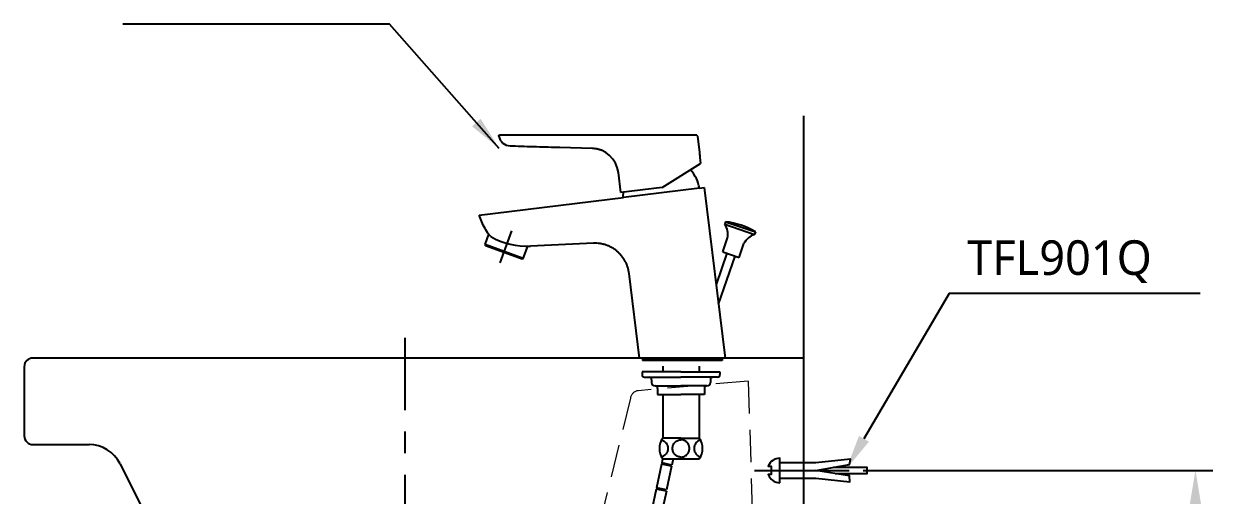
# Model space of a CAD drawing. Extents: x 7056 to 10156, y 0 to 2100.
# Drawn here: x 8967 to 9666, y 920 to 1192 of the extents above; entities that cross this region are included whole.
import ezdxf

# ---------------------------------------------------------------- set-up
doc = ezdxf.new("R2010")
doc.units = 0
doc.header["$LTSCALE"] = 50
doc.header["$MEASUREMENT"] = 0
for name, pattern in [('CENTER', [2, 1.25, -0.25, 0.25, -0.25]), ('CENTER2', [1.125, 0.75, -0.125, 0.125, -0.125]), ('HIDDEN2', [0.1875, 0.125, -0.0625])]:
    doc.linetypes.add(name, pattern=pattern)
doc.layers.get('0').update_dxf_attribs({"linetype": 'CONTINUOUS'})
doc.layers.get('DEFPOINTS').update_dxf_attribs({"linetype": 'CONTINUOUS'})
for name, color, linetype in [('1', 2, 'CENTER'), ('3', 3, 'CONTINUOUS'), ('5', 5, 'CONTINUOUS'), ('7', 7, 'CONTINUOUS'), ('DEF_LAYER_ASSEM_MEMBER', 7, 'CONTINUOUS')]:
    doc.layers.add(name, color=color, linetype=linetype)
doc.styles.get("Standard").update_dxf_attribs({"font": 'NanumGothic.ttf'})
doc.dimstyles.get("Standard").update_dxf_attribs({"dimtxt": 2.5, "dimasz": 2, "dimexe": 2, "dimexo": 1, "dimgap": 1.5, "dimtad": 1, "dimdec": 0, "dimlfac": 10, "dimrnd": 0.5, "dimzin": 0, "dimdsep": 46, "dimtxsty": 'Standard', "dimcen": 0, "dimclrt": 2, "dimadec": 0, "dimazin": 0, "dimtfac": 1, "dimtdec": 0, "dimtmove": 0, "dimatfit": 3, "dimfxl": 0, "dimtolj": 1, "dimtzin": 0, "dimarcsym": 0})

# ---------------------------------------------------------------- blocks, each defined once
blk = doc.blocks.new('*D73')
at = {"color": 3, "lineweight": -2}
for p, q in [((9451.71, 934.21), (9653.64, 934.21)), ((9643.64, 914.21), (9643.64, 607.6)), ((9643.64, 259.21), (9643.64, 565.83)), ((9425.32, 239.21), (9653.64, 239.21))]:
    blk.add_line(p, q, dxfattribs=at)
at = {"color": 3}
for points in [[(9640.31, 914.21), (9646.98, 914.21), (9643.64, 934.21)], [(9640.31, 259.21), (9646.98, 259.21), (9643.64, 239.21)]]:
    blk.add_solid(points, dxfattribs=at)
at = {"layer": 'DEFPOINTS', "color": 0}
for p in [(9443.71, 934.21), (9643.64, 934.21), (9417.32, 239.21)]:
    blk.add_point(p, dxfattribs=at)
at = {"color": 2, "insert": (9643.64, 586.71), "char_height": 20, "attachment_point": 5}
blk.add_mtext('\\A1;695', dxfattribs=at)

msp = doc.modelspace()

# ---------------------------------------------------------------- linework, layer by layer
for p, q in [((9372.33269, 1078.01963), (9371.84434, 1076.60135)), ((9371.84434, 1076.60135), (9389.05278, 1070.67601)), ((9372.33269, 1078.01963), (9389.54113, 1072.09429)), ((9389.54113, 1072.09429), (9389.05278, 1070.67601)), ((9370.67466, 1060.61099), (9373.44199, 1068.64789)), ((9380.12985, 1057.3553), (9382.89718, 1065.39221)), ((9373.03846, 1059.79706), (9366.79263, 1041.65786)), ((9368.18265, 1030.33702), (9377.76605, 1058.16922)), ((9370.67466, 1060.61099), (9380.12985, 1057.3553)), ((9417.32007, 999.21417), (9417.32007, 689.03628)), ((9389.05412, 934.21417), (9443.7085, 934.21417))]:
    msp.add_line(p, q)
at = {"ltscale": 0.5}
for p, q in [((9255.51155, 1056.81137), (9233.42877, 1064.84884)), ((9324.25595, 999.21417), (9324.25595, 997.73564)), ((9324.25595, 999.21417), (9370.38418, 999.21417)), ((9370.38418, 999.21417), (9370.38418, 997.73564))]:
    msp.add_line(p, q, dxfattribs=at)
at = {"color": 1, "linetype": 'CENTER2', "ltscale": 2}
msp.add_line((9187.33272, 631.66579), (9187.33272, 1010.99138), dxfattribs=at)
at = {"color": 2, "linetype": 'HIDDEN2', "lineweight": 0, "ltscale": 3}
for p, q in [((9385.39396, 985.83126), (9321.91524, 980.31137)), ((9385.39396, 985.83126), (9389.6727, 847.84188)), ((9317.40521, 976.08182), (9293.9878, 880.53987))]:
    msp.add_line(p, q, dxfattribs=at)
msp.add_lwpolyline([(9403.62026, 927.12486), (9403.62026, 941.30347, 0.316316832), (9396.94956, 936.61417), (9398.73243, 936.61417), (9398.73243, 931.81417), (9396.94956, 931.81417, 0.316316832)], format="xyb", close=True)
for points in [[(9403.62026, 929.71417), (9419.42644, 929.71417), (9424.49856, 929.71417), (9444.11779, 927.57747), (9443.78805, 931.08232), (9424.49856, 934.21417), (9443.78805, 937.6086), (9444.44752, 940.75088), (9424.49856, 938.71417), (9419.42644, 938.71417), (9403.62026, 938.71417)], [(9435.58503, 932.41417), (9454.10938, 932.41417), (9454.06076, 936.01417), (9434.72739, 936.01417)]]:
    msp.add_lwpolyline(points)
for centre, radius, start, end in [((9362.72394, 1070.6321), 10.90017, 349.51170082, 33.2045301), ((9367.61955, 1036.38052), 41.905, 58.4578451, 83.5421549), ((9392.56471, 1060.3571), 10.90017, 108.7954699, 152.48829918)]:
    msp.add_arc(centre, radius, start, end)
at = {"color": 7}
msp.add_arc((9257.87546, 1105.9093), 42.11284, 240.02493621, 272.52930875, dxfattribs=at)
at = {"color": 2, "linetype": 'HIDDEN2', "lineweight": 0, "ltscale": 3}
msp.add_arc((9322.34839, 975.33017), 5, 94.96974073, 171.35395151, dxfattribs=at)
at = {"layer": '1', "color": 1, "linetype": 'ByBlock'}
msp.add_line((9417.32007, 1139.21417), (9417.32007, 239.21417), dxfattribs=at)
at = {"layer": '1', "color": 7, "linetype": 'Continuous'}
for p, q in [((9293.64204, 1128.02066), (9276.79365, 1128.02104)), ((9303.10727, 1128.02046), (9293.64204, 1128.02066)), ((9314.90883, 1128.0202), (9303.10727, 1128.02046)), ((9355.665, 1128.0193), (9314.90883, 1128.0202)), ((9356.16127, 1127.58023), (9357.33065, 1118.05634)), ((9276.67398, 1121.03392), (9295.26128, 1120.48065)), ((9335.63766, 1097.7994), (9357.91874, 1111.72217)), ((9357.50483, 1115.09324), (9357.91874, 1111.72217)), ((9311.81655, 1094.87454), (9310.39579, 1106.44568)), ((9351.60429, 1107.77656), (9352.21543, 1107.8516)), ((9335.63766, 1097.7994), (9311.81655, 1094.87454)), ((9357.27496, 1097.41075), (9313.30517, 1092.01193)), ((9370.38418, 997.73564), (9324.25595, 997.73564))]:
    msp.add_line(p, q, dxfattribs=at)
at = {"layer": '1', "color": 1, "linetype": 'CENTER'}
msp.add_line((9242.09968, 1054.31726), (9248.83123, 1072.81205), dxfattribs=at)
at = {"layer": '1', "color": 0, "linetype": 'Continuous'}
for p, q in [((8967.32007, 994.21417), (8967.32007, 954.21417)), ((9417.32007, 999.21417), (8972.32007, 999.21417)), ((8972.35502, 999.21417), (8972.32007, 999.21417)), ((8972.32007, 949.21417), (9004.74925, 949.21417)), ((9022.65356, 938.12684), (9052.58084, 878.00715))]:
    msp.add_line(p, q, dxfattribs=at)
at = {"layer": '1', "color": 7, "linetype": 'Continuous', "extrusion": (0, 0, -1)}
for centre, radius, start, end in [((-9241.84202, 1127.52181), 0.5, 347.8973732, 90.0013114), ((-9355.66499, 1127.5193), 0.5, 90.0013114, 170.53063335), ((-9335.46481, 1093.2881), 22.19637, 356.7039548, 4.58253148)]:
    msp.add_arc(centre, radius, start, end, dxfattribs=at)
at = {"layer": '1', "color": 7, "linetype": 'Continuous'}
for centre, radius, start, end in [((9248.19755, 1128.88464), 7, 192.1026268, 268.29504281), ((9294.51505, 1104.49577), 16, 6.97724949, 88.29504281), ((9351.8381, 1107.52354), 0.5, 41.00466382, 74.59225154), ((9335.46481, 1093.2881), 22.19637, 10.70413978, 41.00466382)]:
    msp.add_arc(centre, radius, start, end, dxfattribs=at)
at = {"layer": '1', "color": 0, "linetype": 'Continuous'}
for centre, radius, start, end in [((8972.32007, 994.21417), 5, 90, 180), ((8972.32007, 954.21429), 5, 180, 270), ((9004.74925, 929.21417), 20, 26.46389543, 90)]:
    msp.add_arc(centre, radius, start, end, dxfattribs=at)
at = {"layer": '1', "color": 7, "linetype": 'Continuous'}
for points, knots in [([(9249.20838, 1128.02165), (9247.2613, 1128.02169), (9245.3635, 1128.02173), (9242.64726, 1128.02179), (9241.84274, 1128.02181), (9241.84204, 1128.02181)], [0, 0, 0, 0, 0.500111457, 0.500111457, 1, 1, 1, 1]), ([(9276.79365, 1128.02104), (9272.46072, 1128.02114), (9268.12779, 1128.02123), (9258.9327, 1128.02143), (9254.07054, 1128.02154), (9249.20838, 1128.02165)], [0, 0, 0, 0, 0.47122097, 0.47122097, 1, 1, 1, 1]), ([(9247.98928, 1121.88774), (9247.98932, 1121.88774), (9247.98965, 1121.88773), (9247.99526, 1121.88756), (9248.01963, 1121.88684), (9248.10244, 1121.88437), (9248.16201, 1121.8826), (9248.30948, 1121.87821), (9248.40026, 1121.87551), (9248.60369, 1121.86945), (9248.71992, 1121.86599), (9248.92094, 1121.86001), (9249.00541, 1121.85749), (9249.08947, 1121.85499)], [0, 0, 0, 0, 0.024553187, 0.024553187, 0.223922026, 0.223922026, 0.423896013, 0.423896013, 0.631540452, 0.631540452, 0.850406562, 0.850406562, 1, 1, 1, 1]), ([(9249.08947, 1121.85499), (9253.75393, 1121.71615), (9258.41836, 1121.57731), (9267.61319, 1121.30361), (9272.14361, 1121.16876), (9276.67398, 1121.03392)], [0, 0, 0, 0, 0.507283221, 0.507283221, 1, 1, 1, 1]), ([(9357.32602, 1118.09357), (9357.32603, 1118.09378), (9357.32604, 1118.08754), (9357.32596, 1118.03716), (9357.32576, 1117.94181), (9357.32859, 1117.65174), (9357.3318, 1117.45283), (9357.34762, 1116.9793), (9357.36068, 1116.69762), (9357.4015, 1116.09291), (9357.42998, 1115.76145), (9357.46603, 1115.42888), (9357.47811, 1115.31745), (9357.49108, 1115.2052), (9357.50483, 1115.09324)], [0, 0, 0, 0, 0.072189182, 0.072189182, 0.285146921, 0.285146921, 0.498678753, 0.498678753, 0.71370646, 0.71370646, 0.92884151, 0.92884151, 0.92884151, 1, 1, 1, 1])]:
    msp.add_open_spline(points, degree=3, knots=knots, dxfattribs=at)
msp.add_open_spline([(9295.26128, 1120.48065), (9297.18159, 1120.42349), (9299.03432, 1120.0416), (9300.82072, 1119.34587)], degree=3, dxfattribs=at)
at = {"layer": '3', "color": 3}
for p, q in [((9501.47152, 1036.59925), (9452.24298, 952.51715)), ((9646.38829, 1036.59925), (9501.47152, 1036.59925))]:
    msp.add_line(p, q, dxfattribs=at)
msp.add_solid([(9455.11955, 950.83297), (9449.36641, 954.20133), (9442.13791, 935.25774)], dxfattribs=at)
at = {"layer": '5', "color": 7, "linetype": 'Continuous'}
for p, q in [((9357.2708, 1097.43308), (9359.90458, 1097.75646)), ((9359.90458, 1097.75646), (9372.00406, 999.21417)), ((9230.0192, 1081.80854), (9313.30325, 1092.03453)), ((9296.10812, 1065.55233), (9259.7343, 1063.83072)), ((9322.63608, 999.21417), (9316.64433, 1048.01303)), ((9372.00406, 999.21417), (9322.63608, 999.21417))]:
    msp.add_line(p, q, dxfattribs=at)
msp.add_open_spline([(9236.83503, 1069.42929), (9236.46018, 1069.8126), (9235.15354, 1071.26056), (9233.34385, 1074.13764), (9231.47737, 1077.91083), (9230.46192, 1080.50785), (9230.0192, 1081.80854)], degree=3, knots=[0, 0, 0, 0, 0.1116967569, 0.4077033777, 0.7038204178, 0.9897038018, 0.9897038018, 0.9897038018, 0.9897038018], dxfattribs=at)
msp.add_open_spline([(9316.64433, 1048.01303), (9316.56892, 1048.62722), (9316.36257, 1049.8488), (9315.88684, 1051.64525), (9315.24767, 1053.39027), (9314.44997, 1055.06877), (9313.50049, 1056.66631), (9312.4074, 1058.16925), (9311.18008, 1059.56472), (9309.82885, 1060.8406), (9308.36497, 1061.98551), (9306.80056, 1062.98875), (9305.14875, 1063.84051), (9303.42369, 1064.53204), (9301.64055, 1065.05605), (9299.81547, 1065.40715), (9297.96522, 1065.58229), (9296.72623, 1065.58159), (9296.10812, 1065.55233)], degree=3, dxfattribs=at)
at = {"layer": '7'}
for p, q in [((9336.0755, 994.43156), (9336.0755, 991.14578)), ((9357.0755, 994.43156), (9357.0755, 991.14578)), ((9324.0755, 991.14578), (9324.0755, 989.64578)), ((9346.5755, 991.14578), (9324.0755, 991.14578)), ((9325.5755, 988.14578), (9328.0755, 988.14578)), ((9328.0755, 988.14578), (9346.5755, 988.14578)), ((9329.5755, 986.64578), (9329.5755, 985.14578)), ((9346.5755, 991.14578), (9369.0755, 991.14578)), ((9365.0755, 988.14578), (9346.5755, 988.14578)), ((9363.5755, 986.64578), (9363.5755, 985.14578)), ((9367.5755, 988.14578), (9365.0755, 988.14578)), ((9369.0755, 991.14578), (9369.0755, 989.64578)), ((9331.5755, 983.14578), (9346.5755, 983.14578)), ((9333.0755, 981.64578), (9333.0755, 978.14578)), ((9361.5755, 983.14578), (9346.5755, 983.14578)), ((9360.0755, 981.64578), (9360.0755, 978.14578)), ((9333.0755, 978.14578), (9346.5755, 978.14578)), ((9336.0755, 978.14578), (9336.0755, 952.93156)), ((9360.0755, 978.14578), (9346.5755, 978.14578)), ((9357.0755, 978.14578), (9357.0755, 952.93156)), ((9346.5755, 952.93156), (9336.0755, 952.93156)), ((9346.5755, 952.93156), (9357.0755, 952.93156)), ((9335.29833, 937.87375), (9332.38757, 924.17968)), ((9341.16722, 936.62628), (9335.29833, 937.87375)), ((9335.97676, 941.06551), (9335.44387, 938.55845)), ((9341.31276, 937.31098), (9335.44387, 938.55845)), ((9335.78741, 937.76979), (9335.93295, 938.4545)), ((9336.0755, 940.93156), (9357.0755, 940.93156)), ((9340.67815, 936.73024), (9340.82368, 937.41494)), ((9342.08233, 940.93156), (9341.31276, 937.31098)), ((9341.16722, 936.62628), (9338.25646, 922.93221)), ((9332.24203, 923.49498), (9329.33127, 909.80091)), ((9338.11092, 922.24751), (9332.24203, 923.49498)), ((9338.25646, 922.93221), (9332.38757, 924.17968)), ((9332.73111, 923.39103), (9332.87664, 924.07573)), ((9337.62184, 922.35147), (9337.76738, 923.03617)), ((9338.11092, 922.24751), (9335.20015, 908.55344))]:
    msp.add_line(p, q, dxfattribs=at)
for points in [[(9335.33371, 951.78761, -0.038644553), (9336.03667, 951.55253, -0.099232663), (9337.63082, 950.46709, -0.097723966), (9338.69128, 948.84977, -0.09668327), (9339.06569, 946.93156, -0.09668327), (9338.69128, 945.01335, -0.097723966), (9337.63082, 943.39602, -0.099232663), (9336.03667, 942.31059, -0.038644553), (9335.33371, 942.07551, -0.100326473)], [(9346.5755, 941.93156, -0.100326473), (9344.70554, 942.31059, -0.099232663), (9343.1114, 943.39602, -0.097723966), (9342.05094, 945.01335, -0.09668327), (9341.67652, 946.93156, -0.09668327), (9342.05094, 948.84977, -0.097723966), (9343.1114, 950.46709, -0.099232663), (9344.70554, 951.55253, -0.100326473), (9346.5755, 951.93156)], [(9346.5755, 941.93156, 0.100326473), (9348.44545, 942.31059, 0.099232663), (9350.0396, 943.39602, 0.097723966), (9351.10006, 945.01335, 0.09668327), (9351.47448, 946.93156, 0.09668327), (9351.10006, 948.84977, 0.097723966), (9350.0396, 950.46709, 0.099232663), (9348.44545, 951.55253, 0.100326473), (9346.5755, 951.93156)], [(9357.81728, 951.78761, 0.038644553), (9357.11432, 951.55253, 0.099232663), (9355.52018, 950.46709, 0.097723966), (9354.45972, 948.84977, 0.09668327), (9354.0853, 946.93156, 0.09668327), (9354.45972, 945.01335, 0.097723966), (9355.52018, 943.39602, 0.099232663), (9357.11432, 942.31059, 0.038644553), (9357.81728, 942.07551, 0.100326473)]]:
    msp.add_lwpolyline(points, format="xyb", dxfattribs=at)
for centre, radius, start, end in [((9325.5755, 989.64578), 1.5, 180, 270), ((9328.0755, 986.64578), 1.5, 0, 90), ((9365.0755, 986.64578), 1.5, 90, 180), ((9367.5755, 989.64578), 1.5, 270, 0), ((9331.5755, 985.14578), 2, 180, 270), ((9331.5755, 981.64578), 1.5, 0, 90), ((9361.5755, 981.64578), 1.5, 90, 180), ((9361.5755, 985.14578), 2, 270, 0), ((9344.0755, 946.93156), 10, 143.13010235, 216.86989765), ((9344.0755, 946.93156), 10, 143.13010235, 216.86989765), ((9349.0755, 946.93156), 10, 323.13010235, 36.86989765)]:
    msp.add_arc(centre, radius, start, end, dxfattribs=at)
at = {"layer": 'DEF_LAYER_ASSEM_MEMBER', "color": 7, "linetype": 'Continuous'}
for p, q in [((9233.42877, 1064.84884), (9235.60273, 1070.82173)), ((9233.72761, 1064.20798), (9233.42877, 1064.84884)), ((9233.72761, 1064.20798), (9254.87069, 1056.51253)), ((9255.51155, 1056.81137), (9258.05405, 1063.79684)), ((9254.87069, 1056.51253), (9255.51155, 1056.81137))]:
    msp.add_line(p, q, dxfattribs=at)

# ---------------------------------------------------------------- texts
at = {"layer": '1', "color": 2, "insert": (9565.13873, 1054.88946), "char_height": 20, "attachment_point": 5}
msp.add_mtext('TFL901Q', dxfattribs=at)

# ---------------------------------------------------------------- dimensions: what is measured, and where the dimension line sits
dim = msp.add_linear_dim(base=(9643.64388, 934.21417), p1=(9417.32007, 239.21417), p2=(9443.7085, 934.21417), angle=90, dimstyle='Standard', override={"dimtxt": 20, "dimasz": 20, "dimexe": 10, "dimexo": 8, "dimgap": 10, "dimtih": 1, "dimtoh": 1, "dimdec": 4, "dimlfac": 1, "dimzin": 8, "dimclrd": 3, "dimclre": 3, "dimtdec": 4, "dimarcsym": 1})
dim.commit()
dim.dimension.update_dxf_attribs({"geometry": '*D73', "text_midpoint": (9643.64388, 586.71417)})

# ---------------------------------------------------------------- leaders
msp.add_leader([(9241.64125, 1120.36694), (9178.19028, 1192.23038), (9024.28396, 1192.23038)], dimstyle='Standard', override={"dimtxt": 20, "dimasz": 20, "dimexe": 10, "dimexo": 8, "dimgap": 10, "dimtad": 0, "dimdec": 4, "dimlfac": 1, "dimzin": 8, "dimclrd": 3, "dimclre": 3, "dimtdec": 4, "dimarcsym": 1})

doc.saveas('drawing.dxf')
